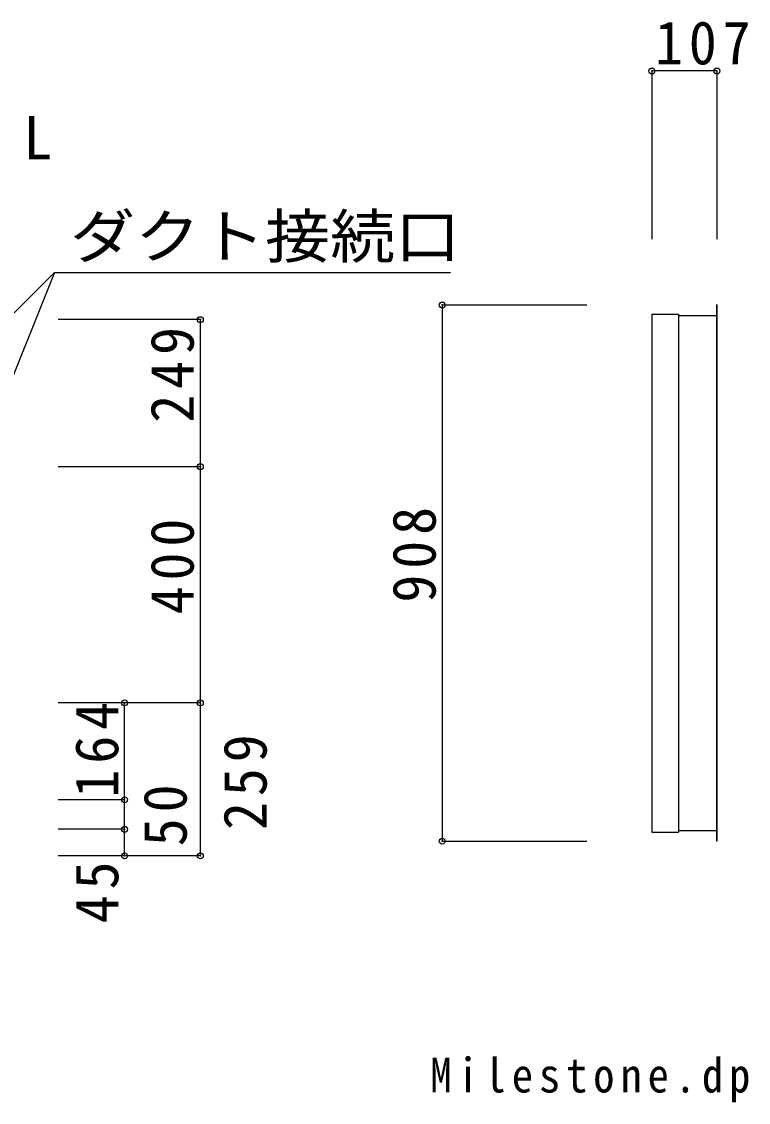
# Model space of a CAD drawing. Units: millimetres at full size, sheet at 1:20; details may follow other scales. Extents: x -3835 to 3448, y -4086 to 4350.
# Drawn here: x 2152 to 3382, y -4075 to -2245 of the extents above; entities that cross this region are included whole.
import ezdxf
from ezdxf.enums import TextEntityAlignment as Align

# ---------------------------------------------------------------- set-up
doc = ezdxf.new("R2010")
doc.units = ezdxf.units.MM
doc.header["$LTSCALE"] = 20
doc.header["$PDMODE"] = 32
doc.header["$PDSIZE"] = 10
doc.layers.add('0-0', color=7, linetype='Continuous')
doc.styles.add('ＭＳ ゴシック', font='')
doc.styles.get('ＭＳ ゴシック').set_extended_font_data('MS Gothic')

msp = doc.modelspace()

# ---------------------------------------------------------------- linework, layer by layer
at = {"layer": '0-0'}
for p, q in [((3328.76, -2328.36), (3218.76, -2328.36)), ((3218.76, -2328.36), (3218.76, -2613.09)), ((3328.76, -2328.36), (3328.76, -2613.09)), ((2208.16, -2669.46), (2877.95, -2669.46)), ((2863.98, -2724.52), (2863.98, -3632.52)), ((2863.98, -2724.52), (3108.56, -2724.52)), ((3328.76, -2724.52), (3327.76, -2724.52)), ((3327.76, -2724.52), (3327.76, -2742.52)), ((3328.26, -2724.52), (3328.26, -3632.52)), ((3328.76, -2724.52), (3328.76, -3632.52)), ((3218.76, -2740.02), (3218.76, -3617.02)), ((3263.76, -2742.52), (3328.26, -2742.52)), ((2454.74, -2749.38), (2214.13, -2749.38)), ((2454.74, -2998.38), (2454.74, -2749.38)), ((2454.74, -2998.38), (2214.13, -2998.38)), ((2454.74, -3398.38), (2454.74, -2998.38)), ((2454.74, -3398.38), (2214.13, -3398.38)), ((2326.49, -3398.38), (2214.13, -3398.38)), ((2326.49, -3562.38), (2326.49, -3398.38)), ((2454.74, -3657.38), (2454.74, -3398.38)), ((2326.49, -3562.38), (2214.13, -3562.38)), ((2326.49, -3612.38), (2326.49, -3562.38)), ((2326.49, -3612.38), (2214.13, -3612.38)), ((2326.49, -3657.38), (2326.49, -3612.38)), ((3218.76, -3617.02), (3263.76, -3617.02)), ((3263.76, -3614.52), (3328.26, -3614.52)), ((3327.76, -3614.52), (3327.76, -3632.52)), ((2863.98, -3632.52), (3108.56, -3632.52)), ((3328.76, -3632.52), (3327.76, -3632.52)), ((2454.74, -3657.38), (2214.13, -3657.38)), ((2326.49, -3657.38), (2214.13, -3657.38))]:
    msp.add_line(p, q, dxfattribs=at)
for points in [[(1934.26, -2943.36), (2208.16, -2669.46), (1928.1, -3367.25)], [(3218.76, -2740.02), (3263.76, -2740.02), (3263.76, -3617.02)]]:
    msp.add_lwpolyline(points, dxfattribs=at)
for p in [(3218.76, -2328.36), (3328.76, -2328.36), (2863.98, -2724.52), (2454.74, -2749.38), (2454.74, -2998.38), (2326.49, -3398.38), (2454.74, -3398.38), (2326.49, -3562.38), (2326.49, -3612.38), (2863.98, -3632.52), (2326.49, -3657.38), (2454.74, -3657.38)]:
    msp.add_point(p, dxfattribs=at)

# ---------------------------------------------------------------- texts
at = {"layer": '0-0', "style": 'ＭＳ ゴシック'}
msp.add_text('L', height=73.31, dxfattribs=at).set_placement((2154.87, -2499.78), align=Align.BOTTOM_LEFT)
at = {"layer": '0-0', "style": 'ＭＳ ゴシック', "width": 1.1}
msp.add_text('ダクト接続口', height=73.31, dxfattribs=at).set_placement((2234.36, -2667.07), align=Align.BOTTOM_LEFT)
at = {"layer": '0-0', "attachment_point": 7, "style": 'ＭＳ ゴシック'}
for s, insert, char_height in [('\\T1.21;\\W0.95;107', (3223.76, -2318.36), 73.31), ('\\T1.28;\\W0.9;Milestone.dp', (2843.74, -4074.73), 58.65)]:
    msp.add_mtext(s, dxfattribs=dict(at, insert=insert, char_height=char_height))
at = {"layer": '0-0', "char_height": 73.31, "attachment_point": 7, "rotation": 90, "style": 'ＭＳ ゴシック'}
for s, insert in [('\\T1.21;\\W0.95;249', (2444.74, -2923.88)), ('\\T1.21;\\W0.95;908', (2853.98, -3228.52)), ('\\T1.21;\\W0.95;400', (2444.74, -3248.38)), ('\\T1.21;\\W0.95;164', (2317.04, -3558.66)), ('\\T1.21;\\W0.95;259', (2568.12, -3613.58)), ('\\T1.21;\\W0.95;50', (2432.77, -3641.05)), ('\\T1.21;\\W0.95;45', (2317.04, -3771.49))]:
    msp.add_mtext(s, dxfattribs=dict(at, insert=insert))

doc.saveas('drawing.dxf')
